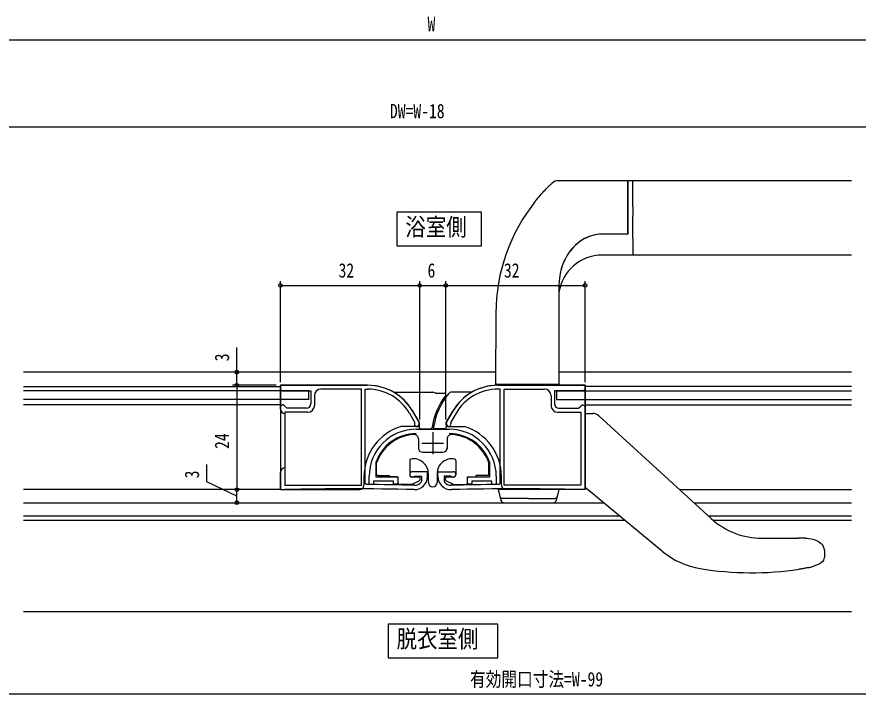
# Model space of a CAD drawing. Units: millimetres, scale not verified. Extents: x -495 to 495, y -800 to 801.
# Drawn here: x 90.2 to 283.5, y 193.4 to 349.1 of the extents above; entities that cross this region are included whole.
import ezdxf
from ezdxf.enums import TextEntityAlignment as Align

# ---------------------------------------------------------------- set-up
doc = ezdxf.new("R2010")
doc.units = ezdxf.units.MM
doc.header["$LTSCALE"] = 4
for name, color, linetype in [('0-1_USER1', 3, 'Continuous'), ('0-2_YKK_11', 7, 'Continuous'), ('0-4_YKK_12', 2, 'Continuous'), ('0-5_YKK_13', 4, 'Continuous'), ('0-6_YKK_D', 6, 'Continuous')]:
    doc.layers.add(name, color=color, linetype=linetype)
doc.styles.add('ＭＳ ゴシック', font='')
doc.styles.get('ＭＳ ゴシック').set_extended_font_data('MS Gothic')

msp = doc.modelspace()

# ---------------------------------------------------------------- linework, layer by layer
at = {"layer": '0-1_USER1'}
for points in [[(177.472, 304.17), (177.472, 296.435), (196.941, 296.435), (196.941, 304.17)], [(175.472, 209.509), (175.472, 201.774), (200.683, 201.774), (200.683, 209.509)]]:
    msp.add_lwpolyline(points, close=True, dxfattribs=at)
at = {"layer": '0-2_YKK_11'}
for p, q in [((169.328, 241.408), (169.328, 263.508)), ((202.128, 241.408), (202.128, 263.508)), ((158.528, 262.008), (158.528, 259.708)), ((212.928, 262.008), (212.928, 259.708)), ((182.648, 255.808), (181.147, 258.408)), ((188.809, 255.808), (190.31, 258.408)), ((181.928, 254.286), (189.528, 254.286)), ((185.728, 253.586), (185.728, 248.586)), ((183.228, 251.086), (188.228, 251.086)), ((170.526, 241.594), (170.228, 241.894)), ((200.93, 241.594), (201.228, 241.894))]:
    msp.add_line(p, q, dxfattribs=at)
for points in [[(170.754, 264.408), (150.728, 264.408), (150.728, 263.408), (151.228, 263.108), (157.728, 263.108), (157.728, 260.108)], [(169.328, 241.408), (169.328, 263.508), (160.028, 263.508)], [(170.228, 241.894), (170.228, 263.508), (170.754, 263.508)], [(200.702, 264.408), (220.728, 264.408), (220.728, 263.408), (220.228, 263.108), (213.728, 263.108), (213.728, 260.108)], [(201.228, 241.894), (201.228, 263.508), (200.702, 263.508)], [(202.128, 241.408), (202.128, 263.508), (211.428, 263.508)], [(156.728, 259.108), (152.228, 259.108), (151.728, 259.608), (151.428, 259.908), (151.228, 259.908), (150.728, 259.608), (150.728, 240.408), (151.724, 240.408), (151.732, 240.408)], [(214.728, 259.108), (219.228, 259.108), (219.728, 259.608), (220.028, 259.908), (220.228, 259.908), (220.728, 259.608), (220.728, 240.408), (219.732, 240.408), (219.724, 240.408)], [(157.028, 258.208), (151.728, 258.208), (151.728, 241.408), (169.328, 241.408)], [(180.367, 257.958), (181.533, 255.939), (181.558, 255.695)], [(191.089, 257.958), (189.923, 255.939), (189.898, 255.695)], [(214.428, 258.208), (219.728, 258.208), (219.728, 241.408), (202.128, 241.408)], [(172.644, 246.624), (172.628, 246.528), (172.628, 243.386), (177.728, 243.386), (177.728, 241.686), (176.728, 241.686), (176.728, 242.386), (172.128, 242.386), (172.128, 241.586), (171.128, 241.586), (171.128, 243.486)], [(200.328, 243.486), (200.328, 241.586), (199.328, 241.586), (199.328, 242.386), (194.728, 242.386), (194.728, 241.686), (193.728, 241.686), (193.728, 243.386), (198.828, 243.386), (198.828, 246.528), (198.812, 246.624)], [(184.528, 243.408), (184.528, 244.508), (181.028, 244.508)], [(186.928, 243.408), (186.928, 244.508), (190.428, 244.508)], [(181.405, 243.441), (181.594, 243.508), (183.128, 243.508), (183.128, 242.312), (183.058, 242.119)], [(190.051, 243.441), (189.863, 243.508), (188.328, 243.508), (188.328, 242.312), (188.399, 242.119)]]:
    msp.add_lwpolyline(points, dxfattribs=at)
for centre, radius, start, end in [((160.028, 262.008), 1.5, 90.00001, 179.99999), ((170.754, 252.408), 12, 29.99999, 90.00001), ((170.754, 252.408), 11.1, 29.99999, 90.00001), ((200.702, 252.408), 12, 89.99999, 150.00001), ((200.702, 252.408), 11.1, 89.99999, 150.00001), ((211.428, 262.008), 1.5, 0.00001, 89.99999), ((156.728, 260.108), 1, 270.00001, 359.99999), ((157.028, 259.708), 1.5, 270.00001, 359.99999), ((214.428, 259.708), 1.5, 180.00001, 269.99999), ((214.728, 260.108), 1, 180.00001, 269.99999), ((182.128, 255.508), 0.6, 161.81034, 30.00001), ((189.328, 255.508), 0.6, 149.99999, 18.18966), ((181.928, 243.486), 10.8, 90.00001, 179.99999), ((181.928, 243.486), 9.8, 90.00001, 161.32827), ((189.528, 243.486), 10.8, 0.00001, 89.99999), ((189.528, 243.486), 9.8, 18.67173, 89.99999), ((181.028, 243.908), 0.6, 90.00003, 308.94244), ((190.428, 243.908), 0.6, 231.05756, 89.99997), ((181.528, 243.408), 3, 268.46403, 359.99999), ((181.528, 243.408), 2, 268.464, 319.88083), ((189.928, 243.408), 3, 180.00001, 271.53597), ((189.928, 243.408), 2, 220.11917, 271.536), ((166.608, -313.017), 553.625, 88.46402, 91.53972), ((166.608, -313.032), 554.64, 88.46404, 89.59523), ((204.849, -313.032), 554.64, 90.40477, 91.53596), ((204.848, -313.017), 553.625, 88.46028, 91.53598)]:
    msp.add_arc(centre, radius, start, end, dxfattribs=at)
at = {"layer": '0-4_YKK_12'}
for p, q in [((281.984, 311.408), (231.74, 311.408)), ((231.74, 294.408), (281.984, 294.408)), ((200.186, 267.408), (91.661, 267.408)), ((281.984, 267.408), (214.739, 267.408)), ((91.661, 264.108), (150.728, 264.108)), ((150.728, 264.108), (150.728, 240.408)), ((220.728, 264.108), (220.728, 240.408)), ((281.984, 264.108), (220.728, 264.108)), ((150.728, 259.908), (91.661, 259.908)), ((220.728, 259.908), (281.984, 259.908)), ((150.728, 240.408), (91.661, 240.408)), ((242.463, 240.408), (281.984, 240.408)), ((91.661, 237.412), (224.969, 237.412)), ((245.739, 237.412), (281.984, 237.412)), ((91.661, 233.412), (229.821, 233.412)), ((250.126, 233.412), (281.984, 233.412)), ((91.661, 212.408), (281.984, 212.408))]:
    msp.add_line(p, q, dxfattribs=at)
at = {"layer": '0-5_YKK_13'}
for p, q in [((230.34, 311.408), (214.526, 311.408)), ((231.74, 311.408), (230.74, 311.408)), ((231.74, 305.408), (231.74, 311.408)), ((230.54, 311.208), (230.54, 305.408)), ((230.54, 305.428), (230.54, 311.208)), ((230.54, 303.405), (230.54, 305.428)), ((230.54, 305.408), (230.54, 303.268)), ((231.74, 305.408), (231.74, 303.268)), ((230.34, 299.125), (224.64, 299.125)), ((230.481, 299.155), (225.02, 299.155)), ((231.74, 298.114), (231.74, 294.308)), ((231.74, 294.308), (224.64, 294.308)), ((215.216, 290.953), (215.193, 290.856)), ((214.736, 287.512), (214.738, 279.906)), ((214.736, 287.512), (214.738, 279.907)), ((200.234, 280.96), (200.176, 264.608)), ((157.228, 263.108), (91.661, 263.108)), ((150.728, 258.91), (150.728, 264.408)), ((150.728, 264.408), (170.725, 264.408)), ((157.228, 261.108), (157.228, 263.108)), ((214.739, 264.608), (200.176, 264.608)), ((220.728, 264.408), (200.73, 264.408)), ((202.04, 264.408), (200.73, 264.408)), ((202.04, 264.408), (202.04, 264.608)), ((202.04, 264.408), (202.04, 264.608)), ((220.728, 264.408), (202.04, 264.408)), ((214.228, 261.108), (214.228, 263.108)), ((214.228, 263.108), (281.984, 263.108)), ((214.466, 264.408), (214.468, 264.608)), ((214.466, 264.408), (214.468, 264.608)), ((220.728, 240.408), (220.728, 264.408)), ((157.228, 261.108), (91.661, 261.108)), ((176.712, 262.808), (185.735, 262.808)), ((186.354, 262.601), (188.475, 262.601)), ((194.743, 262.808), (190.103, 262.808)), ((214.228, 261.108), (281.984, 261.108)), ((181.013, 258.584), (182.552, 256.023)), ((182.529, 256.04), (181.064, 258.517)), ((190.443, 258.584), (188.904, 256.023)), ((188.936, 256.04), (190.401, 258.517)), ((220.728, 242.093), (220.728, 257.908)), ((220.728, 257.908), (222.545, 257.908)), ((223.895, 257.384), (249.728, 233.765)), ((182.623, 255.765), (182.623, 254.704)), ((188.833, 255.765), (188.833, 254.704)), ((181.883, 254.908), (178.495, 254.908)), ((182.923, 254.404), (185.29, 254.404)), ((188.523, 254.404), (186.204, 254.404)), ((189.582, 254.908), (192.955, 254.908)), ((182.428, 252.072), (182.428, 249.786)), ((189.028, 252.072), (189.028, 249.786)), ((183.428, 248.986), (188.028, 248.986)), ((172.828, 243.987), (172.828, 246.544)), ((180.428, 247.127), (180.428, 243.786)), ((191.028, 247.127), (191.028, 243.786)), ((198.628, 243.987), (198.628, 246.528)), ((150.728, 240.409), (150.728, 244.408)), ((173.128, 243.687), (175.728, 243.687)), ((175.728, 243.687), (175.728, 243.387)), ((184.728, 242.086), (184.728, 244.086)), ((186.728, 244.086), (186.728, 242.086)), ((198.328, 243.687), (195.728, 243.687)), ((195.728, 243.387), (195.728, 243.687)), ((169.928, 243.399), (169.928, 241.409)), ((177.428, 243.387), (175.728, 243.387)), ((177.728, 243.087), (177.728, 242.086)), ((182.655, 242.405), (180.9, 241.586)), ((182.528, 243.286), (180.928, 243.286)), ((182.828, 242.677), (182.828, 242.986)), ((188.628, 242.677), (188.628, 242.986)), ((188.801, 242.405), (190.556, 241.586)), ((190.528, 243.286), (188.928, 243.286)), ((193.728, 242.086), (193.728, 243.087)), ((194.028, 243.387), (195.728, 243.387)), ((201.527, 241.408), (201.527, 243.408)), ((220.728, 241.025), (220.728, 242.093)), ((150.728, 240.409), (168.928, 240.409)), ((180.9, 241.586), (178.228, 241.586)), ((190.556, 241.586), (193.228, 241.586)), ((207.74, 240.408), (200.74, 240.408)), ((200.74, 240.408), (201.404, 237.929)), ((220.728, 240.408), (202.529, 240.408)), ((214.74, 240.408), (207.74, 240.408)), ((214.74, 240.408), (212.987, 240.408)), ((214.74, 240.408), (214.076, 237.929)), ((207.74, 238.408), (201.659, 238.408)), ((207.74, 238.408), (213.82, 238.408)), ((202.08, 237.411), (213.4, 237.411)), ((91.661, 234.408), (228.613, 234.408)), ((249.025, 234.408), (281.984, 234.408)), ((261.402, 229.233), (269.728, 229.233)), ((269.728, 229.233), (269.816, 229.233)), ((275.728, 226.469), (275.728, 224.831)), ((272.325, 222.522), (272.59, 222.597)), ((272.59, 222.597), (274.765, 223.431)), ((275.46, 223.977), (274.765, 223.431))]:
    msp.add_line(p, q, dxfattribs=at)
for points in [[(209.3, 306.671), (209.583, 307.021), (209.867, 307.365), (210.154, 307.704), (210.441, 308.036), (210.727, 308.36), (211.009, 308.674), (211.287, 308.976), (211.56, 309.268), (211.827, 309.547), (212.083, 309.81), (212.323, 310.053), (212.546, 310.275), (212.745, 310.471), (212.913, 310.632), (213.041, 310.756), (213.122, 310.833), (213.15, 310.859)], [(230.54, 303.268), (230.54, 302.745), (230.54, 302.228), (230.54, 301.717), (230.54, 301.221), (230.54, 300.744), (230.54, 300.286), (230.54, 299.85), (230.54, 299.453), (230.54, 299.125), (230.513, 299.125), (230.44, 299.125), (230.34, 299.125)], [(230.54, 299.214), (230.54, 299.592), (230.54, 300), (230.54, 300.436), (230.54, 300.893), (230.54, 301.368), (230.54, 301.862), (230.54, 302.37), (230.54, 302.885), (230.54, 303.405)], [(231.74, 298.114), (231.74, 298.337), (231.74, 298.584), (231.74, 298.853), (231.74, 299.143), (231.74, 299.453), (231.74, 299.781), (231.74, 300.126), (231.74, 300.485), (231.74, 300.858), (231.74, 301.242), (231.74, 301.636), (231.74, 302.037), (231.74, 302.444), (231.74, 302.855), (231.74, 303.268)], [(230.481, 299.155), (229.555, 299.156), (228.629, 299.156), (227.703, 299.155), (226.777, 299.155), (225.851, 299.156), (224.925, 299.155), (224, 299.116), (223.084, 298.982), (222.186, 298.758), (221.315, 298.443), (220.483, 298.037), (219.696, 297.55), (218.959, 296.99), (218.275, 296.365), (217.649, 295.683), (217.082, 294.951), (216.573, 294.178), (216.121, 293.37), (215.74, 292.526)], [(224.64, 299.125), (224.026, 299.102), (223.415, 299.032), (222.812, 298.917), (222.218, 298.757), (221.637, 298.555), (221.071, 298.314), (220.523, 298.035), (219.995, 297.72), (219.487, 297.373), (219.002, 296.995), (218.539, 296.59), (218.1, 296.159), (217.684, 295.707), (217.291, 295.234)], [(230.54, 299.214), (230.532, 299.18), (230.511, 299.161), (230.481, 299.157)], [(215.549, 292.021), (215.428, 291.703), (215.264, 291.177), (215, 290.107), (214.824, 289.011), (214.736, 287.512), (214.736, 287.512), (214.736, 287.112), (214.736, 285.512), (214.737, 279.914)], [(216.148, 293.403), (215.868, 292.809), (215.619, 292.202), (215.398, 291.583), (215.216, 290.953)], [(214.737, 279.914), (214.737, 279.112), (214.739, 264.608)], [(238.637, 226.145), (220.728, 240.908), (220.728, 241.025)], [(271.268, 229.227), (270.758, 229.232), (270.244, 229.233), (269.728, 229.233)], [(271.268, 229.227), (271.459, 229.226), (271.634, 229.227), (271.786, 229.23)], [(271.475, 229.226), (271.554, 229.228), (271.633, 229.229), (271.71, 229.23), (271.786, 229.23)], [(271.518, 229.226), (272.166, 229.214), (272.786, 229.119), (273.363, 228.958), (273.885, 228.743), (274.34, 228.496), (274.708, 228.248), (274.968, 228.041), (275.062, 227.96)], [(275.46, 223.977), (275.615, 224.236), (275.691, 224.532), (275.728, 224.831)], [(272.325, 222.522), (272.306, 222.519), (272.25, 222.508), (272.158, 222.492), (272.034, 222.469), (271.878, 222.441), (271.695, 222.409), (271.487, 222.373), (271.256, 222.334), (271.009, 222.292), (270.747, 222.249), (270.475, 222.206), (270.198, 222.163), (269.917, 222.12)]]:
    msp.add_lwpolyline(points, dxfattribs=at)
for centre, radius, start, end in [((214.526, 309.408), 2, 90, 133.47243), ((230.34, 311.208), 0.2, 0, 90), ((230.74, 311.208), 0.2, 90, 180), ((241.633, 280.815), 41.4, 141.35178, 179.8), ((224.64, 284.308), 10, 90, 172.04438), ((170.725, 252.408), 12, 53.87822, 90), ((200.73, 252.408), 12, 90, 126.12178), ((170.727, 252.405), 12, 30.99515, 60.10336), ((201.427, 252.405), 16, 142.61721, 171.8909), ((185.735, 261.808), 1, 58.74078, 90), ((201.532, 252.405), 15.8, 140.55439, 171.46932), ((180.027, 252.405), 12, 58.17848, 58.74078), ((188.475, 262.301), 0.3, 322.61721, 90), ((190.103, 261.808), 1, 90, 140.55439), ((200.73, 252.405), 12, 119.89664, 149.00485), ((170.735, 252.408), 12, 30.60193, 38.44872), ((200.73, 252.408), 12, 141.55128, 149.39807), ((151.728, 258.91), 1, 180, 270), ((222.545, 255.908), 2, 47.56377, 90), ((181.883, 255.658), 0.75, 270, 30.60193), ((182.123, 255.765), 0.5, 0, 30.99515), ((189.582, 255.658), 0.75, 149.39807, 270), ((189.333, 255.765), 0.5, 149.00485, 180), ((181.928, 243.409), 12, 106.62208, 180), ((182.923, 254.704), 0.3, 180, 270), ((185.29, 254.704), 0.3, 270, 351.8909), ((186.204, 254.704), 0.3, 171.46932, 270), ((188.533, 254.704), 0.3, 270, 0), ((189.527, 243.408), 12, 0, 73.40216), ((181.928, 243.486), 9.6, 93.3327, 161.42603), ((181.428, 252.072), 1, 0, 93.3327), ((190.028, 252.072), 1, 86.6673, 180), ((189.528, 243.486), 9.6, 18.57395, 86.6673), ((183.428, 249.986), 1, 180, 270), ((188.028, 249.986), 1, 270, 0), ((181.328, 244.086), 3.4, 0, 101.15994), ((190.128, 244.086), 3.4, 78.84006, 180), ((180.728, 247.127), 0.3, 101.15994, 180), ((190.728, 247.127), 0.3, 0, 78.84006), ((151.728, 244.408), 1, 90, 180), ((173.128, 243.987), 0.3, 180, 269.99972), ((180.928, 243.786), 0.5, 180, 270), ((190.528, 243.786), 0.5, 270, 0), ((198.328, 243.987), 0.3, 270.00028, 0), ((177.428, 243.087), 0.3, 0, 89.99972), ((178.228, 242.086), 0.5, 180, 270), ((182.528, 242.986), 0.3, 0, 90), ((182.528, 242.677), 0.3, 295.01689, 0), ((185.728, 242.086), 1, 180, 0), ((188.928, 242.986), 0.3, 90, 180), ((188.928, 242.677), 0.3, 180, 244.98311), ((193.228, 242.086), 0.5, 270, 0), ((194.028, 243.087), 0.3, 90.00028, 180), ((168.928, 241.409), 1, 270, 0), ((202.529, 241.408), 1, 180, 270), ((201.659, 238.908), 0.5, 195, 270), ((202.08, 238.111), 0.7, 195, 270), ((213.4, 238.111), 0.7, 270, 345), ((213.82, 238.908), 0.5, 270, 345), ((261.402, 246.533), 17.3, 227.56377, 270), ((273.728, 226.469), 2, 0, 48.18969), ((250.086, 240.034), 18, 230.5, 260.71156), ((259.028, 294.708), 73.4, 260.71156, 278.53139)]:
    msp.add_arc(centre, radius, start, end, dxfattribs=at)
at = {"layer": '0-6_YKK_D'}
for p, q in [((7.729, 343.781), (363.727, 343.781)), ((16.729, 323.781), (354.727, 323.781)), ((150.728, 265.108), (150.728, 288.357)), ((182.728, 256.508), (182.728, 288.357)), ((182.728, 256.508), (182.728, 288.357)), ((188.728, 256.508), (188.728, 288.357)), ((188.728, 256.508), (188.728, 288.357)), ((220.728, 265.108), (220.728, 288.357)), ((150.728, 287.357), (182.728, 287.357)), ((182.728, 287.357), (188.728, 287.357)), ((188.728, 287.357), (220.728, 287.357)), ((149.728, 264.408), (139.728, 264.408)), ((149.728, 264.408), (139.728, 264.408)), ((140.728, 264.408), (140.728, 240.408)), ((140.728, 237.412), (140.728, 240.408)), ((349.729, 193.408), (78.725, 193.408))]:
    msp.add_line(p, q, dxfattribs=at)
for points in [[(140.728, 264.408), (140.728, 267.408), (140.728, 273.108)], [(140.728, 238.91), (133.824, 242.205), (133.824, 246.205)]]:
    msp.add_lwpolyline(points, dxfattribs=at)
for centre in [(150.728, 287.357), (182.728, 287.357), (182.728, 287.357), (188.728, 287.357), (188.728, 287.357), (220.728, 287.357), (140.728, 267.408), (140.728, 264.408), (140.728, 264.408), (140.728, 240.408), (140.728, 240.408), (140.728, 237.412)]:
    msp.add_circle(centre, 0.425, dxfattribs=at)

# ---------------------------------------------------------------- texts
at = {"layer": '0-1_USER1', "style": 'ＭＳ ゴシック', "width": 0.85}
for s, p in [('浴室側', (179.433, 297.54)), ('脱衣室側', (177.433, 202.879))]:
    msp.add_text(s, height=4.051, dxfattribs=at).set_placement(p, align=Align.BOTTOM_LEFT)
at = {"layer": '0-6_YKK_D', "style": 'ＭＳ ゴシック', "width": 0.8}
for s, p in [('W', (184.528, 344.781)), ('DW=W-18', (175.888, 324.781)), ('32', (164.088, 288.157)), ('6', (184.528, 288.157)), ('32', (202.088, 288.157)), ('有効開口寸法=W-99', (194.307, 194.208))]:
    msp.add_text(s, height=3.299, dxfattribs=at).set_placement(p, align=Align.BOTTOM_LEFT)
for s, p in [('3', (139.928, 269.908)), ('24', (139.928, 249.768)), ('3', (133.024, 243.005))]:
    msp.add_text(s, height=3.299, rotation=90, dxfattribs=at).set_placement(p, align=Align.BOTTOM_LEFT)

doc.saveas('drawing.dxf')
